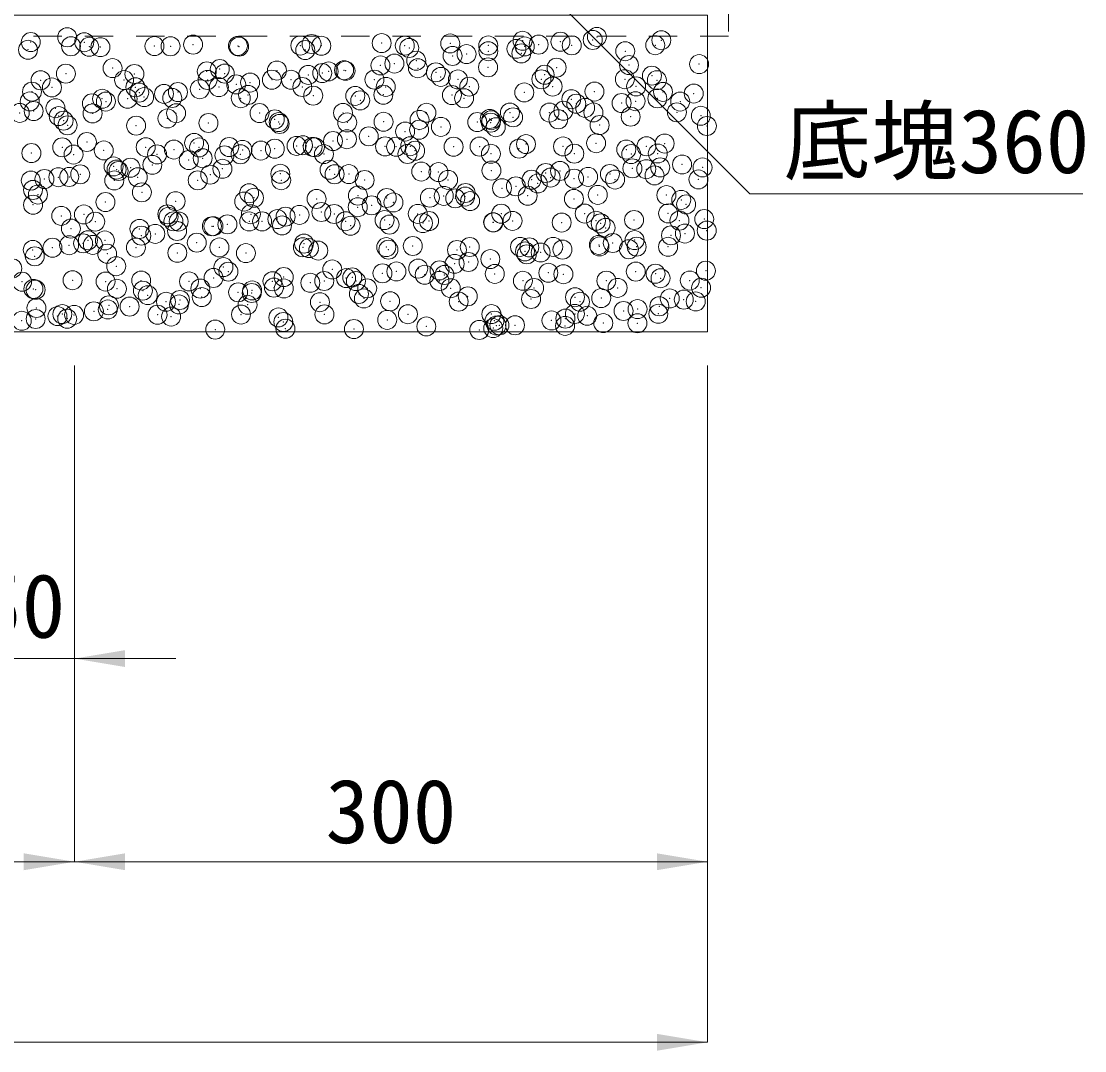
# Model space of a CAD drawing. Units: millimetres at full size; some dimension numbers follow another scale. Extents: x 40781 to 122968, y -21714 to -2620.
# Drawn here: x 98340 to 98844, y -18312 to -17824 of the extents above; entities that cross this region are included whole.
import ezdxf
from ezdxf.enums import TextEntityAlignment as Align

# ---------------------------------------------------------------- set-up
doc = ezdxf.new("R2010")
doc.units = ezdxf.units.MM
doc.header["$LTSCALE"] = 18
doc.header["$PDMODE"] = 32
doc.header["$PDSIZE"] = 9
doc.linetypes.add('USER2', pattern=[1.35, 0.75, -0.6])
doc.layers.add('ハッチング', color=7, linetype='Continuous', lineweight=5)
doc.layers.add('寸法線', color=7, linetype='Continuous', lineweight=9)
doc.styles.add('ＭＳ ゴシック', font='')
doc.styles.get('ＭＳ ゴシック').set_extended_font_data('MS Gothic')

# ---------------------------------------------------------------- blocks, each defined once
blk = doc.blocks.new('filled_arrow')
at = {"color": 0, "linetype": 'Continuous', "lineweight": -2}
blk.add_solid([(7.5, 1.25), (0, 0), (7.5, -1.25)], dxfattribs=at)

msp = doc.modelspace()

# ---------------------------------------------------------------- linework, layer by layer
at = {"layer": 'ハッチング', "linetype": 'USER2', "lineweight": 9}
msp.add_lwpolyline([(98365.45, -16745.8), (98675.45, -16745.8), (98675.45, -17830.8), (97595.45, -17830.8), (97595.45, -16745.8), (97905.45, -16745.8)], dxfattribs=at)
at = {"layer": 'ハッチング', "lineweight": 20}
msp.add_lwpolyline([(97605.45, -17970.8), (98665.45, -17970.8), (98665.45, -17820.8), (97605.45, -17820.8)], close=True, dxfattribs=at)
at = {"layer": 'ハッチング'}
for p in [(98344.77, -17833.56), (98362.02, -17831.29), (98370.13, -17833.65), (98577.83, -17832.97), (98595.78, -17833.4), (98611.07, -17832.55), (98613.03, -17831.12), (98643.56, -17832.7), (98343.46, -17837.21), (98363.82, -17835.55), (98372.47, -17835.8), (98377.77, -17835.98), (98403.37, -17835.48), (98411.01, -17835.55), (98421.69, -17834.78), (98442.92, -17835.4), (98443.5, -17835.71), (98472.51, -17835.21), (98474.85, -17837.36), (98477.8, -17834.47), (98482.47, -17835.33), (98511.04, -17834.05), (98522.02, -17835.26), (98524.08, -17836.34), (98543.53, -17834.21), (98561.57, -17835.19), (98561.59, -17837.9), (98574.9, -17836.77), (98577.24, -17838.92), (98578.84, -17835.63), (98585.45, -17834.76), (98601.12, -17835.12), (98626.47, -17837.9), (98640.67, -17835.05), (98517.08, -17843.76), (98527.4, -17842.4), (98544.65, -17840.13), (98551.27, -17839.26), (98361.39, -17848.54), (98383.52, -17845.92), (98393.88, -17848.7), (98428.18, -17847.46), (98434.33, -17846.36), (98436.67, -17848.5), (98461.43, -17847.04), (98482.89, -17848.26), (98485.9, -17847.48), (98493.22, -17846.9), (98493.91, -17847.19), (98510.47, -17844.63), (98528.21, -17845.96), (98536.72, -17847.92), (98561.46, -17845.53), (98588.29, -17849.04), (98593.95, -17845.69), (98628.25, -17844.45), (98661.49, -17844.03), (98349.44, -17851.66), (98388.99, -17851.58), (98428.54, -17851.51), (98442.1, -17853.63), (98448.71, -17852.76), (98459.03, -17851.4), (98468.09, -17851.44), (98476.28, -17849.13), (98507.64, -17851.37), (98539.06, -17850.06), (98547.19, -17851.3), (98586.74, -17851.22), (98626.29, -17851.15), (98639.11, -17849.48), (98641.45, -17851.62), (98345.34, -17857.07), (98354.8, -17855.07), (98394.35, -17855), (98396.16, -17857.51), (98407.91, -17858.13), (98414.52, -17857.26), (98424.85, -17855.9), (98433.89, -17854.92), (98447.72, -17858.63), (98473.44, -17854.85), (98478.6, -17858.95), (98498.54, -17859.07), (98511.84, -17858.52), (98512.99, -17854.78), (98544.33, -17858.68), (98552.54, -17854.71), (98578.63, -17857.44), (98592.09, -17854.64), (98611.87, -17857.02), (98631.64, -17854.56), (98644.36, -17857.17), (98658.92, -17857.96), (98344.26, -17861.69), (98373.73, -17862.63), (98378.57, -17860.45), (98380.34, -17861.76), (98390.66, -17860.4), (98398.5, -17859.65), (98411.81, -17860.03), (98444.3, -17860.18), (98500.88, -17861.21), (98550.11, -17860.19), (98600.93, -17860.63), (98603.27, -17862.77), (98624.74, -17862.47), (98631.35, -17861.6), (98641.67, -17860.24), (98652.5, -17861.75), (98339.54, -17867.13), (98346.15, -17866.26), (98356.48, -17864.9), (98357.98, -17868.65), (98374.08, -17867.35), (98413.63, -17867.28), (98453.17, -17867.21), (98492.72, -17867.13), (98532.27, -17867.06), (98571.82, -17866.99), (98590.55, -17866.97), (98597.16, -17866.1), (98607.48, -17864.74), (98611.37, -17866.92), (98629.05, -17868.92), (98650.92, -17866.85), (98662.29, -17868.5), (98360.32, -17870.8), (98362.19, -17873.01), (98394.68, -17873.17), (98409.55, -17869.78), (98428.98, -17871.93), (98460.36, -17870.21), (98462.23, -17871.51), (98462.71, -17872.36), (98494.71, -17871.66), (98511.93, -17871.34), (98529.01, -17870.43), (98539.11, -17873.74), (98556.36, -17871.47), (98562.26, -17870), (98562.75, -17871.77), (98562.97, -17870.6), (98565.09, -17873.92), (98573.3, -17869.24), (98594.75, -17870.16), (98614.32, -17872.89), (98665.14, -17873.33), (98504.93, -17878.24), (98522.18, -17875.97), (98528.79, -17875.1), (98359.7, -17883.46), (98371.37, -17880.92), (98399.25, -17883.39), (98422.19, -17881.36), (98424.53, -17883.5), (98438.8, -17883.31), (98460.42, -17884.1), (98470.74, -17882.74), (98473.75, -17882.48), (98478.35, -17883.24), (98479.4, -17883.42), (98487.99, -17880.47), (98494.6, -17879.6), (98512.64, -17882.99), (98517.9, -17883.17), (98524.57, -17882.92), (98545.13, -17883.15), (98557.44, -17883.1), (98576.14, -17884.04), (98579.43, -17881.91), (98596.99, -17883.03), (98612.67, -17881.49), (98636.54, -17882.95), (98645.16, -17881.64), (98345.06, -17886.16), (98365.05, -17886.87), (98379.37, -17884.92), (98404.6, -17886.8), (98412.61, -17884.5), (98426.23, -17888.6), (98436.56, -17887.24), (98444.15, -17886.73), (98445.1, -17884.65), (98453.81, -17884.97), (98483.7, -17886.65), (98523.25, -17886.58), (98526.91, -17885.06), (98562.8, -17886.51), (98602.35, -17886.44), (98626.96, -17884.48), (98629.3, -17886.62), (98641.9, -17886.37), (98384.01, -17892.51), (98385.44, -17893.97), (98392.05, -17893.1), (98402.37, -17891.74), (98419.62, -17889.47), (98435.58, -17893.63), (98486.39, -17894.06), (98629.85, -17893.4), (98636.44, -17893.81), (98643.05, -17892.94), (98653.38, -17891.58), (98663.09, -17892.97), (98344.78, -17899.22), (98351.25, -17898.47), (98357.86, -17897.6), (98362.99, -17897.48), (98368.19, -17896.24), (98384.33, -17899.15), (98386.35, -17894.65), (98395.48, -17897.64), (98423.88, -17899.08), (98429.78, -17896.4), (98463.03, -17895.98), (98463.43, -17899.01), (98488.74, -17896.21), (98495.51, -17896.14), (98502.98, -17898.94), (98529.81, -17894.9), (98537.96, -17895.19), (98542.53, -17898.86), (98563.06, -17894.48), (98582.08, -17898.79), (98588.78, -17895.62), (98591.12, -17897.77), (98595.55, -17894.63), (98602.26, -17898.31), (98608.87, -17897.44), (98619.19, -17896.08), (98621.63, -17898.72), (98640.35, -17896.75), (98661.18, -17898.65), (98345.83, -17903.65), (98568.07, -17902.81), (98574.68, -17901.94), (98585.01, -17900.58), (98348.17, -17905.8), (98380.17, -17909.39), (98397.4, -17904.77), (98413.41, -17908.97), (98445.9, -17909.12), (98448.22, -17905.21), (98450.56, -17907.36), (98480.2, -17907.89), (98499.78, -17906.33), (98513.44, -17907.46), (98533.89, -17907.31), (98540.5, -17906.44), (98545.93, -17907.62), (98550.6, -17906.77), (98550.82, -17905.08), (98552.94, -17908.92), (98580.23, -17906.38), (98602.17, -17907.89), (98613.47, -17905.96), (98645.96, -17906.11), (98652.99, -17908.33), (98345.86, -17910.63), (98482.45, -17914.08), (98499.7, -17911.81), (98506.31, -17910.94), (98516.64, -17909.58), (98655.33, -17910.48), (98359.22, -17915.92), (98369.95, -17915.26), (98375.31, -17918.67), (98409.5, -17915.19), (98410.04, -17916.36), (98412.38, -17918.5), (98414.86, -17918.6), (98448.27, -17918.58), (98449.05, -17915.12), (98454.41, -17918.53), (98461.61, -17917.48), (98465.52, -17916.31), (98472.13, -17915.44), (98488.6, -17915.04), (98493.96, -17918.46), (98512.42, -17917.92), (98528.15, -17914.97), (98530.61, -17919.37), (98533.51, -17918.38), (98563.86, -17918.95), (98563.99, -17919.04), (98567.7, -17914.9), (98573.06, -17918.31), (98596.35, -17919.1), (98607.25, -17914.83), (98612.61, -17918.24), (98614.81, -17919.48), (98630.65, -17917.87), (98646.8, -17914.76), (98652.16, -17918.17), (98663.89, -17917.44), (98363.79, -17921.95), (98396.28, -17922.11), (98403.76, -17924.44), (98414.08, -17923.08), (98430.58, -17920.87), (98431.33, -17920.81), (98437.94, -17919.94), (98463.83, -17920.45), (98496.31, -17920.61), (98514.77, -17920.06), (98617.15, -17921.62), (98654.76, -17924.28), (98665.09, -17922.92), (98369.57, -17928.94), (98371.86, -17927.5), (98374.2, -17929.65), (98379.9, -17927.58), (98397.15, -17925.31), (98423.43, -17928.63), (98474.25, -17929.06), (98613.97, -17929.65), (98620.58, -17928.78), (98630.9, -17927.42), (98648.15, -17925.15), (98345.71, -17932.08), (98355.04, -17931.03), (98362.96, -17929.81), (98380.97, -17933.86), (98394.59, -17930.95), (98414.21, -17933.44), (98434.14, -17930.88), (98446.7, -17933.59), (98473.69, -17930.81), (98476.59, -17931.21), (98481, -17932.36), (98513.24, -17930.74), (98514.24, -17931.93), (98525.81, -17930.19), (98546.73, -17932.09), (98552.79, -17930.67), (98576.63, -17930.62), (98578.97, -17932.77), (98579.78, -17934.15), (98581.03, -17930.85), (98586.39, -17933.28), (98592.34, -17930.6), (98596.72, -17931.92), (98614.27, -17930.43), (98628.2, -17931.75), (98631.89, -17930.52), (98646.76, -17930.59), (98346.66, -17935.1), (98545.6, -17938.65), (98552.21, -17937.78), (98562.53, -17936.42), (98336.02, -17940.8), (98385.25, -17939.77), (98436.07, -17940.21), (98438.41, -17942.36), (98487.64, -17941.33), (98511.41, -17943.15), (98518.02, -17942.28), (98528.35, -17940.92), (98531.41, -17943.84), (98538.46, -17941.77), (98540.8, -17943.91), (98564.66, -17943.42), (98590.02, -17942.89), (98597.15, -17943.57), (98631.45, -17942.34), (98640.84, -17943.33), (98664.69, -17941.91), (98340.66, -17947.13), (98364.59, -17946.42), (98380.21, -17947.06), (98397.08, -17946.58), (98419.76, -17946.99), (98431.38, -17945.34), (98459.31, -17946.92), (98464.63, -17944.92), (98477.23, -17947.65), (98483.84, -17946.78), (98494.16, -17945.42), (98497.11, -17945.08), (98498.86, -17946.85), (98538.41, -17946.77), (98577.96, -17946.7), (98617.51, -17946.63), (98643.18, -17945.47), (98657.06, -17946.56), (98346.02, -17950.55), (98347.07, -17950.92), (98385.57, -17950.47), (98397.89, -17951.36), (98400.23, -17953.5), (98425.12, -17950.4), (98425.79, -17954.42), (98443.04, -17952.15), (98449.46, -17952.48), (98449.65, -17951.28), (98459.98, -17949.92), (98464.67, -17950.33), (98500.28, -17952.92), (98504.21, -17950.26), (98543.76, -17950.19), (98551.84, -17954.04), (98583.31, -17950.11), (98602.66, -17954.48), (98622.86, -17950.04), (98662.41, -17949.97), (98347.46, -17959.57), (98381.77, -17958.33), (98391.61, -17958.92), (98408.86, -17956.65), (98415.01, -17957.91), (98415.47, -17955.78), (98447.5, -17958.06), (98481.8, -17956.83), (98502.62, -17955.06), (98515.04, -17956.4), (98547.53, -17956.56), (98581.83, -17955.32), (98605, -17956.62), (98615.07, -17954.9), (98642.61, -17958.76), (98647.56, -17955.06), (98654.23, -17955.6), (98659.86, -17956.49), (98347.09, -17964.78), (98357.42, -17963.42), (98359.71, -17962.5), (98362.05, -17964.65), (98365.3, -17962.83), (98374.67, -17961.15), (98381.28, -17960.28), (98404.85, -17962.76), (98411.28, -17963.63), (98444.4, -17962.68), (98462.1, -17964.06), (98483.95, -17962.61), (98523.49, -17962.54), (98563.04, -17962.47), (98598.1, -17964.62), (98602.59, -17962.4), (98608.43, -17963.26), (98625.68, -17960.99), (98632.29, -17960.12), (98642.14, -17962.33), (98340.48, -17965.65), (98432.18, -17969.82), (98464.44, -17966.21), (98465.43, -17969.39), (98497.91, -17969.55), (98513.67, -17965.19), (98532.21, -17968.31), (98557.31, -17969.99), (98563.92, -17969.12), (98564.49, -17965.62), (98565.46, -17967.89), (98566.83, -17967.77), (98574.24, -17967.76), (98591.49, -17965.49), (98597.95, -17968.04), (98616.05, -17966.74), (98632.25, -17966.81)]:
    msp.add_point(p, dxfattribs=at)
at = {"layer": '寸法線'}
for p, q in [((98365.45, -17986.8), (98365.45, -18221.98)), ((98365.45, -17986.8), (98365.45, -18221.98)), ((98365.45, -17986.8), (98365.45, -18125.71)), ((98665.45, -17986.8), (98665.45, -18221.98)), ((98665.45, -17986.8), (98665.45, -18307.53)), ((98267.45, -18125.71), (98413.45, -18125.71)), ((97905.45, -18221.98), (98365.45, -18221.98)), ((98365.45, -18221.98), (98665.45, -18221.98)), ((97605.45, -18307.53), (98665.45, -18307.53))]:
    msp.add_line(p, q, dxfattribs=at)
msp.add_lwpolyline([(98365.45, -17585.4), (98685.52, -17905.47), (98843.32, -17905.47)], dxfattribs=at)

# ---------------------------------------------------------------- block references
at = {"layer": '寸法線', "xscale": 3.2, "yscale": 3.2}
for p in [(98365.45, -18125.71), (98365.45, -18221.98)]:
    msp.add_blockref('filled_arrow', p, dxfattribs=at)
at = {"layer": '寸法線', "xscale": 3.2, "yscale": 3.2, "rotation": 180}
for p in [(98365.45, -18221.98), (98665.45, -18221.98), (98665.45, -18307.53)]:
    msp.add_blockref('filled_arrow', p, dxfattribs=at)

# ---------------------------------------------------------------- texts
at = {"layer": '寸法線', "style": 'ＭＳ ゴシック'}
msp.add_text('底塊360', height=30.38, dxfattribs=at).set_placement((98701.52, -17865.28), align=Align.TOP_LEFT)
for s, p in [('50', (98340.45, -18100.66)), ('300', (98515.45, -18197.98))]:
    msp.add_text(s, height=30.38, dxfattribs=at).set_placement(p, align=Align.MIDDLE_CENTER)

doc.saveas('drawing.dxf')
